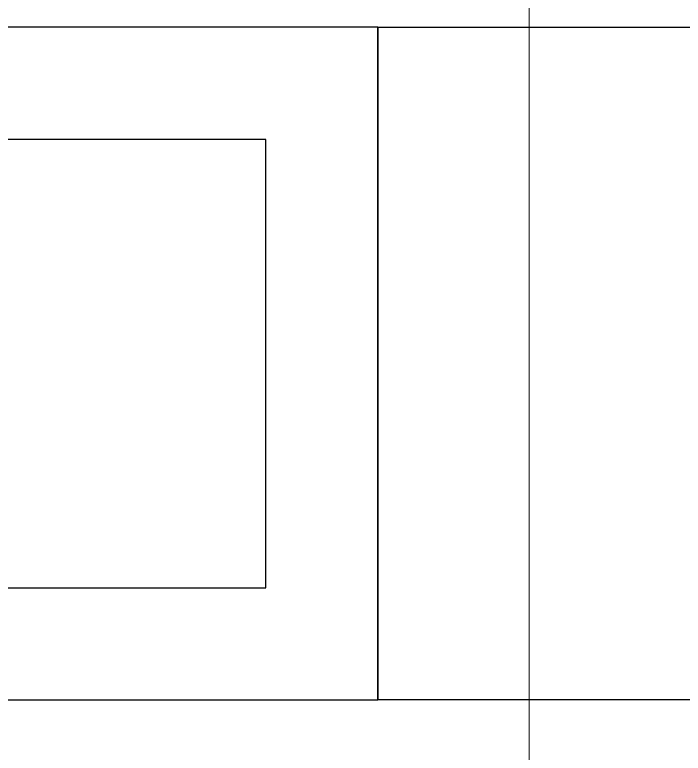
# Model space of a CAD drawing. Header units: millimetres. Extents: x 596 to 768, y 309 to 423.
# Drawn here: x 690.7403 to 690.8893, y 403.8597 to 404.0244 of the extents above; entities that cross this region are included whole.
import ezdxf

# ---------------------------------------------------------------- set-up
doc = ezdxf.new("R2010")
doc.units = ezdxf.units.MM
doc.layers.add('1- 3', color=3, linetype='Continuous')

# ---------------------------------------------------------------- blocks, each defined once
blk = doc.blocks.new('CTOBOM')
at = {"color": 0, "ltscale": 0.075}
blk.add_line((9.08185, -0.51329), (9.23185, -0.51329), dxfattribs=at)
for points in [[(9.08185, -0.31329), (9.23185, -0.31329), (9.23185, -0.51329), (9.08185, -0.51329)], [(9.20685, -0.53829), (9.10685, -0.53829), (9.10685, -4.24055), (8.13685, -4.24055), (8.13685, -4.34055), (9.20685, -4.34055)]]:
    blk.add_lwpolyline(points, close=True, dxfattribs=at)
at = {"color": 0, "lineweight": 20}
for points in [[(9.26755, -0.47958), (9.01936, -0.47958)], [(9.28692, -0.47958), (9.01936, -0.47958)]]:
    blk.add_lwpolyline(points, dxfattribs=at)
at = {"color": 0, "ltscale": 0.075}
blk.add_lwpolyline([(9.08185, -0.51329), (9.08185, -4.21555), (8.11185, -4.21555), (8.11185, -4.36555), (9.23185, -4.36555), (9.23185, -0.51329)], dxfattribs=at)

msp = doc.modelspace()

# ---------------------------------------------------------------- block references
at = {"layer": '1- 3', "rotation": 270}
msp.add_blockref('CTOBOM', (691.33455, 413.10343), dxfattribs=at)

doc.saveas('drawing.dxf')
